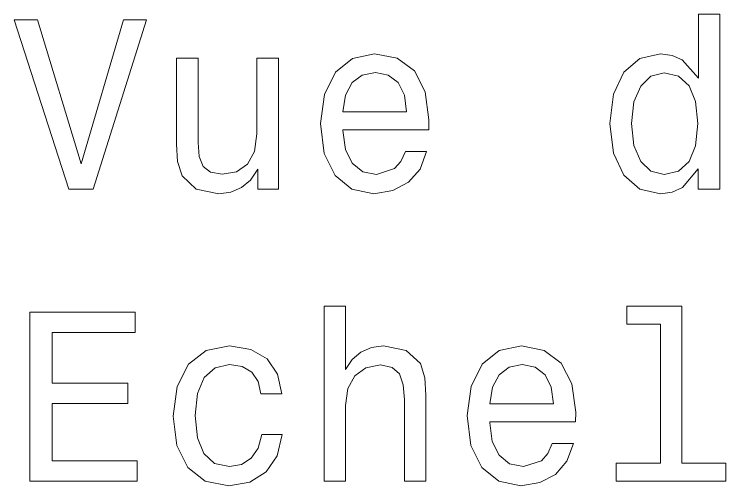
# Model space of a CAD drawing. Extents: x 370 to 946, y 143 to 764.
# Drawn here: x 828.09 to 842.81, y 384.13 to 393.9 of the extents above; entities that cross this region are included whole.
import ezdxf

# ---------------------------------------------------------------- set-up
doc = ezdxf.new("R2010")
doc.units = 0

msp = doc.modelspace()

# ---------------------------------------------------------------- linework, layer by layer
at = {"color": 7, "lineweight": 13}
for points in [[(842.238, 390.694), (842.238, 390.275), (842.682, 390.275), (842.682, 393.896), (842.243, 393.896), (842.243, 392.57), (841.905, 392.953), (841.698, 393.044), (841.461, 393.079), (841.033, 392.978), (840.7, 392.696), (840.483, 392.242), (840.407, 391.632), (840.483, 391.021), (840.7, 390.562), (841.033, 390.275), (841.461, 390.179), (841.698, 390.215), (841.91, 390.305)], [(830.351, 393.78), (829.474, 390.8), (828.571, 393.78), (828.092, 393.78), (829.221, 390.275), (829.726, 390.275), (830.83, 393.78)], [(834.89, 391.501), (836.665, 391.501), (836.67, 391.707), (836.59, 392.287), (836.368, 392.721), (836.015, 392.983), (835.546, 393.079), (835.087, 392.978), (834.734, 392.696), (834.507, 392.237), (834.426, 391.632), (834.502, 391.011), (834.729, 390.557), (835.077, 390.275), (835.531, 390.179), (835.924, 390.245), (836.247, 390.416), (836.484, 390.689), (836.62, 391.052), (836.181, 391.052), (836.09, 390.85), (835.959, 390.699), (835.586, 390.578), (835.299, 390.633), (835.082, 390.81), (834.94, 391.097), (834.89, 391.485)], [(833.554, 392.983), (833.11, 392.983), (833.11, 391.42), (833.059, 391.057), (832.913, 390.794), (832.686, 390.633), (832.389, 390.583), (832.152, 390.623), (832, 390.744), (831.915, 390.951), (831.894, 391.243), (831.894, 392.983), (831.451, 392.983), (831.451, 391.203), (831.466, 390.845), (831.562, 390.547), (831.854, 390.275), (832.323, 390.179), (832.575, 390.215), (832.792, 390.305), (832.979, 390.462), (833.13, 390.689), (833.13, 390.275), (833.554, 390.275)], [(834.89, 391.874), (834.946, 392.222), (835.082, 392.479), (835.288, 392.635), (835.561, 392.691), (835.828, 392.635), (836.035, 392.479), (836.161, 392.222), (836.206, 391.874)], [(841.537, 392.681), (841.83, 392.61), (842.051, 392.413), (842.183, 392.086), (842.233, 391.632), (842.183, 391.173), (842.051, 390.845), (841.83, 390.643), (841.537, 390.578), (841.26, 390.643), (841.048, 390.845), (840.907, 391.178), (840.861, 391.632), (840.907, 392.081), (841.048, 392.408), (841.26, 392.61)], [(834.502, 384.228), (834.946, 384.228), (834.946, 385.792), (834.991, 386.15), (835.137, 386.412), (835.364, 386.573), (835.667, 386.634), (835.909, 386.583), (836.06, 386.447), (836.136, 386.22), (836.161, 385.918), (836.161, 384.228), (836.605, 384.228), (836.605, 386.008), (836.585, 386.367), (836.494, 386.664), (836.196, 386.936), (835.732, 387.032), (835.48, 386.997), (835.263, 386.901), (835.082, 386.75), (834.946, 386.543), (834.946, 387.849), (834.502, 387.849)], [(841.456, 387.476), (841.456, 384.601), (840.544, 384.601), (840.544, 384.228), (842.808, 384.228), (842.808, 384.601), (841.9, 384.601), (841.9, 387.849), (840.76, 387.849), (840.76, 387.476)], [(828.415, 384.228), (830.634, 384.228), (830.634, 384.652), (828.879, 384.652), (828.879, 385.837), (830.442, 385.837), (830.442, 386.256), (828.879, 386.256), (828.879, 387.305), (830.593, 387.305), (830.593, 387.728), (828.415, 387.728)], [(833.19, 386.039), (833.629, 386.039), (833.538, 386.442), (833.322, 386.76), (832.984, 386.957), (832.545, 387.032), (832.061, 386.931), (831.693, 386.649), (831.461, 386.19), (831.38, 385.575), (831.456, 384.964), (831.683, 384.511), (832.041, 384.228), (832.53, 384.132), (832.964, 384.208), (833.301, 384.42), (833.533, 384.753), (833.634, 385.196), (833.211, 385.196), (833.135, 384.914), (832.994, 384.702), (832.792, 384.571), (832.545, 384.531), (832.237, 384.596), (832.015, 384.798), (831.879, 385.126), (831.834, 385.59), (831.879, 386.044), (832.02, 386.372), (832.247, 386.573), (832.545, 386.644), (832.807, 386.599), (833.004, 386.483), (833.135, 386.291)], [(837.926, 385.454), (839.701, 385.454), (839.706, 385.66), (839.626, 386.24), (839.404, 386.674), (839.051, 386.936), (838.582, 387.032), (838.123, 386.931), (837.77, 386.649), (837.543, 386.19), (837.462, 385.585), (837.538, 384.964), (837.765, 384.511), (838.113, 384.228), (838.567, 384.132), (838.96, 384.198), (839.283, 384.369), (839.52, 384.642), (839.656, 385.005), (839.217, 385.005), (839.126, 384.803), (838.995, 384.652), (838.622, 384.531), (838.335, 384.586), (838.118, 384.763), (837.977, 385.05), (837.926, 385.439)], [(837.926, 385.827), (837.982, 386.175), (838.118, 386.432), (838.325, 386.588), (838.597, 386.644), (838.864, 386.588), (839.071, 386.432), (839.197, 386.175), (839.242, 385.827)]]:
    msp.add_lwpolyline(points, close=True, dxfattribs=at)

doc.saveas('drawing.dxf')
